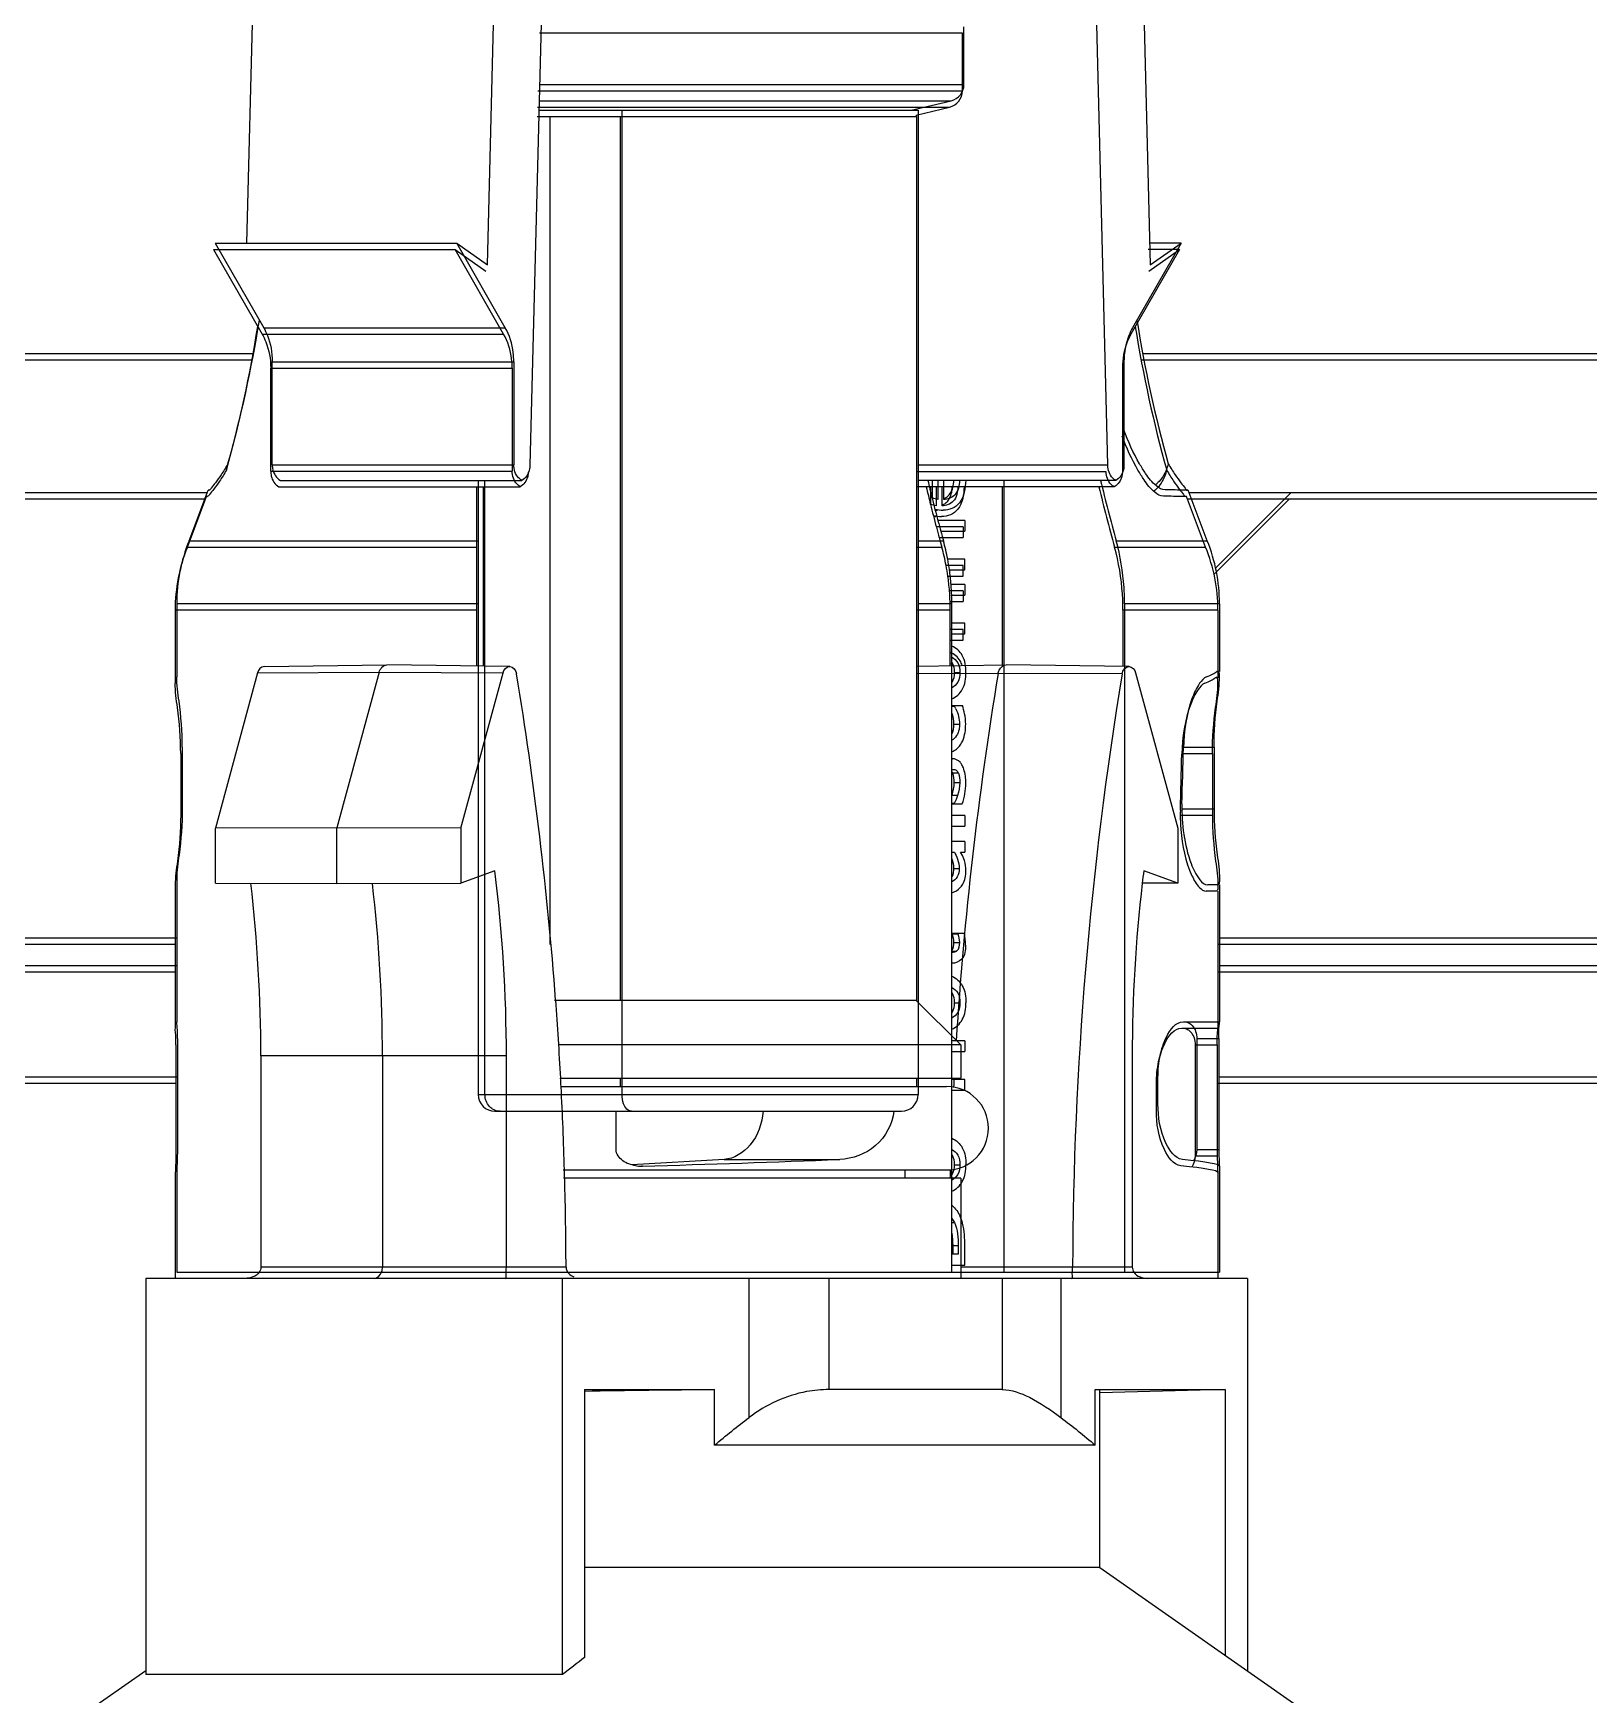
# Model space of a CAD drawing. Header units: millimetres. Extents: x 10297564 to 11610295, y -9287743 to -8409454.
# Drawn here: x 10537453 to 10538014, y -9103235 to -9102636 of the extents above; entities that cross this region are included whole.
import ezdxf

# ---------------------------------------------------------------- set-up
doc = ezdxf.new("R2010")
doc.units = ezdxf.units.MM
doc.header["$LTSCALE"] = 100
doc.layers.add('-0', color=7, linetype='Continuous')

# ---------------------------------------------------------------- blocks, each defined once
blk = doc.blocks.new('인버터 외형도')
at = {"layer": '-0', "linetype": 'Continuous'}
for p, q in [((126294.27, 34207.48), (126291.8, 34109.5)), ((126357.01, 34103.7), (126359.63, 34207.48)), ((126372.49, 34207.48), (126368.5, 34049.4)), ((126524.88, 34049.4), (126520.89, 34207.48)), ((126533.76, 34207.48), (126536.37, 34103.7)), ((126485.51, 34166.33), (126371.06, 34166.33)), ((126485.51, 34150.74), (126485.51, 34166.33)), ((126485.95, 34152.45), (126485.95, 34168.05)), ((126371.1, 34152.45), (126485.95, 34152.45)), ((126370.67, 34150.74), (126485.51, 34150.74)), ((126370.99, 34148.06), (126482.48, 34148.06)), ((126471.65, 34145.47), (126482.48, 34148.06)), ((126370.49, 34143.76), (126473.1, 34143.76)), ((126370.56, 34146.34), (126482.05, 34146.34)), ((126370.93, 34145.47), (126473.53, 34145.47)), ((126373.88, 34143.76), (126373.88, 33919.73)), ((126392.98, 33904.61), (126392.98, 34143.76)), ((126393.33, 34143.76), (126393.33, 33904.61)), ((126393.42, 33879.11), (126393.42, 34145.47)), ((126473.02, 34144.19), (126482.05, 34146.34)), ((126473.02, 34144.19), (126473.02, 34143.76)), ((126473.1, 34143.76), (126473.1, 33904.61)), ((126473.53, 34145.47), (126473.53, 33879.11)), ((126282.91, 34107.78), (126348.27, 34107.78)), ((126282.91, 34107.78), (126296.02, 34084.92)), ((126283.35, 34109.5), (126348.7, 34109.5)), ((126283.35, 34109.5), (126296.45, 34086.63)), ((126348.27, 34107.78), (126356.58, 34101.98)), ((126361.37, 34084.92), (126348.27, 34107.78)), ((126348.7, 34109.5), (126357.01, 34103.7)), ((126361.81, 34086.63), (126348.7, 34109.5)), ((126544.25, 34107.78), (126531.14, 34084.92)), ((126544.68, 34109.5), (126531.58, 34086.63)), ((126544.25, 34107.78), (126535.79, 34107.78)), ((126535.94, 34101.98), (126544.25, 34107.78)), ((126544.68, 34109.5), (126536.22, 34109.5)), ((126536.37, 34103.7), (126544.68, 34109.5)), ((126296.02, 34084.92), (126361.37, 34084.92)), ((126296.45, 34086.63), (126361.81, 34086.63)), ((126293.66, 34079.56), (126082.9, 34079.56)), ((126745.13, 34079.56), (126534.37, 34079.56)), ((126293.22, 34077.84), (126082.46, 34077.84)), ((126298.35, 34075.73), (126363.7, 34075.73)), ((126298.35, 34047.84), (126298.35, 34075.73)), ((126298.78, 34077.44), (126364.13, 34077.44)), ((126298.78, 34049.55), (126298.78, 34077.44)), ((126363.7, 34075.73), (126363.7, 34047.84)), ((126364.13, 34077.44), (126364.13, 34049.55)), ((126528.81, 34075.73), (126528.81, 34047.84)), ((126529.25, 34077.44), (126529.25, 34049.55)), ((126744.69, 34077.84), (126533.93, 34077.84)), ((126298.78, 34049.55), (126364.13, 34049.55)), ((126524.88, 34049.4), (126473.53, 34049.4)), ((126298.35, 34047.84), (126363.7, 34047.84)), ((126300.53, 34043.61), (126365.89, 34043.6)), ((126300.97, 34045.32), (126366.32, 34045.32)), ((126354.06, 34043.6), (126354.06, 33995.08)), ((126354.5, 34045.32), (126354.5, 33879.11)), ((126355.88, 34043.6), (126355.88, 33995.06)), ((126355.89, 33995.06), (126355.89, 34043.6)), ((126356.33, 33879.11), (126356.33, 34045.32)), ((126524.44, 34047.68), (126473.1, 34047.68)), ((126526.63, 34043.61), (126473.1, 34043.61)), ((126527.06, 34045.32), (126473.53, 34045.32)), ((126476.93, 34043.61), (126476.93, 34038.92)), ((126477.36, 34045.32), (126477.36, 34040.64)), ((126478.44, 34043.61), (126478.44, 34038.43)), ((126478.87, 34045.32), (126478.87, 34040.15)), ((126480.03, 34038.43), (126480.03, 34043.61)), ((126480.47, 34040.15), (126480.47, 34045.32)), ((126496.31, 34043.61), (126496.31, 33995.39)), ((126496.74, 34045.32), (126496.74, 33831.08)), ((126280.74, 34040.22), (126094.95, 34040.22)), ((126281.18, 34041.94), (126095.38, 34041.94)), ((126275.83, 34027.26), (126281.02, 34040.95)), ((126276.26, 34028.98), (126281.45, 34042.66)), ((126281.19, 34040.94), (126281.02, 34040.95)), ((126281.2, 34040.94), (126281.19, 34040.94)), ((126281.62, 34042.65), (126281.45, 34042.66)), ((126281.63, 34042.65), (126281.62, 34042.65)), ((126551.33, 34027.26), (126546.14, 34040.95)), ((126732.21, 34040.22), (126546.42, 34040.22)), ((126551.76, 34028.98), (126546.58, 34042.66)), ((126732.65, 34041.94), (126546.85, 34041.94)), ((126553.55, 34019.81), (126573.96, 34040.22)), ((126553.99, 34021.53), (126574.4, 34041.94)), ((126486.16, 34034.43), (126478.99, 34034.43)), ((126486.16, 34034.43), (126486.16, 34031.57)), ((126485.72, 34032.71), (126478.56, 34032.71)), ((126479.72, 34031.57), (126486.16, 34031.57)), ((126485.72, 34032.71), (126485.72, 34029.85)), ((126275.83, 34027.26), (126354.14, 34027.26)), ((126276.26, 34028.98), (126354.5, 34028.98)), ((126473.02, 34027.26), (126479.94, 34027.26)), ((126473.53, 34028.98), (126480.38, 34028.98)), ((126479.28, 34029.85), (126485.72, 34029.85)), ((126526.69, 34027.26), (126551.33, 34027.26)), ((126527.13, 34028.98), (126551.76, 34028.98)), ((126485.72, 34022.26), (126481.09, 34022.26)), ((126486.16, 34023.98), (126481.53, 34023.98)), ((126481.96, 34021.13), (126486.16, 34021.13)), ((126485.72, 34019.41), (126485.72, 34022.26)), ((126486.16, 34021.13), (126486.16, 34023.98)), ((126481.52, 34019.41), (126485.72, 34019.41)), ((126486.16, 34017.12), (126482.44, 34017.12)), ((126486.16, 34017.12), (126486.16, 34014.27)), ((126354.5, 34011.95), (126272.93, 34011.95)), ((126272.93, 34011.95), (126272.93, 33992.14)), ((126482.67, 34011.95), (126473.53, 34011.95)), ((126485.72, 34015.4), (126482.01, 34015.4)), ((126482.13, 34012.55), (126485.72, 34012.55)), ((126482.57, 34014.27), (126486.16, 34014.27)), ((126482.67, 33831.08), (126482.67, 34011.95)), ((126485.72, 34015.4), (126485.72, 34012.55)), ((126555.1, 34011.95), (126529.42, 34011.95)), ((126529.42, 34011.95), (126529.42, 33831.08)), ((126555.1, 34011.95), (126555.1, 33993.64)), ((126354.14, 34010.23), (126272.5, 34010.23)), ((126272.5, 34010.23), (126272.5, 33990.42)), ((126482.23, 34010.23), (126473.02, 34010.23)), ((126482.23, 33995.2), (126482.23, 34010.23)), ((126554.66, 34010.23), (126528.98, 34010.23)), ((126528.98, 34010.23), (126528.98, 33994.99)), ((126554.66, 34010.23), (126554.66, 33991.92)), ((126485.72, 34004.96), (126482.23, 34004.96)), ((126486.16, 34006.68), (126482.67, 34006.68)), ((126482.67, 34003.82), (126486.16, 34003.82)), ((126485.72, 34002.1), (126485.72, 34004.96)), ((126486.16, 34003.82), (126486.16, 34006.68)), ((126482.23, 34002.1), (126485.72, 34002.1)), ((126296.54, 33994.97), (126329.77, 33995.4)), ((126329.77, 33995.4), (126329.81, 33995.4)), ((126363.04, 33994.97), (126329.81, 33995.4)), ((126473.02, 33995.08), (126497.35, 33995.4)), ((126497.35, 33995.4), (126497.39, 33995.4)), ((126530.62, 33994.97), (126497.39, 33995.4)), ((126294.76, 33993.27), (126283.37, 33951.18)), ((126294.76, 33993.27), (126327.69, 33993.42)), ((126327.69, 33993.42), (126316.28, 33951.26)), ((126327.69, 33993.42), (126361.22, 33993.27)), ((126349.83, 33951.18), (126361.22, 33993.27)), ((126495.19, 33993.05), (126473.02, 33992.98)), ((126483.31, 33993.34), (126484.83, 33993.34)), ((126528.73, 33992.95), (126495.19, 33993.05)), ((126532.4, 33993.27), (126543.78, 33951.18)), ((126554.2, 33992.01), (126553.91, 33991.92)), ((126554.63, 33993.73), (126554.34, 33993.64)), ((126482.67, 33984.38), (126485.52, 33984.38)), ((126482.67, 33984.21), (126483.33, 33984.21)), ((126483.33, 33984.38), (126483.33, 33984.21)), ((126483.22, 33979.33), (126484.74, 33979.33)), ((126273.99, 33971.43), (126273.99, 33954.74)), ((126274.42, 33973.15), (126274.42, 33956.46)), ((126544.9, 33971.43), (126553.17, 33971.43)), ((126545.33, 33973.15), (126553.61, 33973.15)), ((126553.17, 33971.43), (126553.17, 33954.74)), ((126553.61, 33973.15), (126553.61, 33956.46)), ((126482.67, 33970), (126482.82, 33970)), ((126484.43, 33966.08), (126482.91, 33966.08)), ((126484.81, 33963.49), (126483.3, 33963.49)), ((126484.23, 33960.08), (126482.71, 33960.08)), ((126483.28, 33957.91), (126482.67, 33957.91)), ((126482.67, 33957.76), (126485.47, 33957.76)), ((126486.16, 33954.61), (126482.67, 33954.61)), ((126483.28, 33957.91), (126483.28, 33957.76)), ((126486.16, 33954.61), (126486.16, 33951.76)), ((126544.54, 33954.74), (126553.17, 33954.74)), ((126544.97, 33956.46), (126553.61, 33956.46)), ((126316.28, 33951.26), (126283.37, 33951.18)), ((126283.37, 33936.33), (126283.37, 33951.18)), ((126349.83, 33951.18), (126316.28, 33951.26)), ((126316.28, 33936.21), (126316.28, 33951.26)), ((126349.83, 33951.18), (126349.83, 33936.33)), ((126482.67, 33951.76), (126486.16, 33951.76)), ((126543.78, 33951.18), (126543.78, 33936.33)), ((126486.16, 33947.57), (126482.67, 33947.57)), ((126482.67, 33944.72), (126483.35, 33944.72)), ((126485, 33944.72), (126486.16, 33944.72)), ((126485.28, 33944.23), (126485, 33944.72)), ((126486.16, 33947.57), (126486.16, 33944.72)), ((126483.14, 33940.33), (126484.65, 33940.33)), ((126272.5, 33935.75), (126272.5, 33897.1)), ((126272.93, 33937.47), (126272.93, 33898.82)), ((126283.37, 33936.33), (126316.28, 33936.21)), ((126316.28, 33936.21), (126349.83, 33936.33)), ((126359.02, 33939.64), (126349.83, 33936.33)), ((126543.78, 33936.33), (126534.25, 33936.29)), ((126543.78, 33936.33), (126534.6, 33939.64)), ((126554.63, 33935.84), (126551.95, 33935.84)), ((126555.1, 33935.84), (126555.1, 33898.82)), ((126554.2, 33934.12), (126551.52, 33934.12)), ((126554.66, 33934.12), (126554.66, 33897.1)), ((126482.81, 33922.75), (126486.06, 33922.75)), ((126482.81, 33922.58), (126482.81, 33922.75)), ((126482.81, 33922.58), (126484.33, 33922.58)), ((126484.33, 33922.75), (126484.33, 33922.58)), ((126103.19, 33919.83), (126272.5, 33919.83)), ((126103.63, 33921.54), (126272.93, 33921.54)), ((126482.67, 33917.9), (126483.97, 33917.9)), ((126483.19, 33920.3), (126484.7, 33920.3)), ((126554.66, 33919.83), (126723.97, 33919.83)), ((126555.1, 33921.54), (126724.4, 33921.54)), ((126103.63, 33914.02), (126272.93, 33914.02)), ((126555.1, 33914.02), (126724.4, 33914.02)), ((126103.19, 33912.3), (126272.5, 33912.3)), ((126554.66, 33912.3), (126723.97, 33912.3)), ((126473.02, 33904.61), (126375.14, 33904.61)), ((126473.02, 33904.61), (126485.06, 33892.57)), ((126483.31, 33903.98), (126484.83, 33903.98)), ((126544.88, 33897.1), (126554.66, 33897.1)), ((126545.32, 33898.82), (126555.1, 33898.82)), ((126272.7, 33892.59), (126272.7, 33862.53)), ((126273.13, 33894.31), (126273.13, 33864.24)), ((126485.06, 33892.57), (126376.14, 33892.57)), ((126486.16, 33893.61), (126482.67, 33893.61)), ((126482.67, 33890.75), (126486.16, 33890.75)), ((126485.06, 33892.57), (126485.06, 33883.54)), ((126486.16, 33893.61), (126486.16, 33890.75)), ((126548.5, 33892.59), (126554.46, 33892.59)), ((126548.5, 33892.59), (126548.5, 33862.53)), ((126548.94, 33894.31), (126554.9, 33894.31)), ((126548.94, 33894.31), (126548.94, 33864.24)), ((126554.46, 33892.59), (126554.46, 33862.53)), ((126554.9, 33894.31), (126554.9, 33864.24)), ((126362.14, 33889.56), (126295.68, 33889.56)), ((126295.68, 33889.56), (126295.68, 33832.37)), ((126328.58, 33889.56), (126328.58, 33832.37)), ((126362.14, 33832.37), (126362.14, 33889.56)), ((126531.48, 33889.56), (126531.48, 33832.37)), ((126102.99, 33882.2), (126272.7, 33882.2)), ((126103.43, 33883.92), (126273.13, 33883.92)), ((126376.75, 33883.54), (126485.06, 33883.54)), ((126392.98, 33881.28), (126392.98, 33883.54)), ((126473.1, 33883.54), (126473.1, 33881.28)), ((126486.16, 33883.16), (126482.67, 33883.16)), ((126486.16, 33880.31), (126486.16, 33883.16)), ((126538.02, 33874.88), (126538.02, 33882.05)), ((126538.45, 33876.59), (126538.45, 33883.77)), ((126554.46, 33882.2), (126724.17, 33882.2)), ((126554.9, 33883.92), (126724.6, 33883.92)), ((126354.5, 33879.11), (126473.53, 33879.11)), ((126376.81, 33881.28), (126481.18, 33881.28)), ((126482.67, 33880.31), (126486.16, 33880.31)), ((126359.01, 33874.59), (126469.02, 33874.59)), ((126391.79, 33864.24), (126391.79, 33874.59)), ((126548.94, 33864.24), (126554.9, 33864.24)), ((126272.93, 33859.74), (126272.93, 33831.08)), ((126272.94, 33859.74), (126272.93, 33859.73)), ((126421.02, 33861.56), (126396.08, 33860.12)), ((126398.99, 33859.73), (126398.7, 33859.73)), ((126398.7, 33859.73), (126398.99, 33859.73)), ((126421.02, 33861.56), (126452.32, 33861.56)), ((126483.31, 33860.13), (126484.83, 33860.13)), ((126548.5, 33862.53), (126554.46, 33862.53)), ((126555.09, 33859.74), (126555.09, 33859.73)), ((126555.1, 33859.74), (126555.1, 33831.08)), ((126272.5, 33858.03), (126272.5, 33858.01)), ((126272.5, 33858.02), (126272.5, 33829.36)), ((126377.48, 33858.71), (126481.18, 33858.71)), ((126485.06, 33856.45), (126377.55, 33856.45)), ((126470.01, 33856.45), (126470.01, 33858.71)), ((126485.06, 33856.45), (126485.06, 33829.36)), ((126554.66, 33858.03), (126554.66, 33858.01)), ((126554.66, 33858.02), (126554.66, 33829.36)), ((126482.67, 33844.45), (126483.37, 33844.45)), ((126482.89, 33838.22), (126484.4, 33838.22)), ((126482.89, 33838.22), (126482.89, 33835.93)), ((126484.4, 33838.22), (126484.4, 33835.93)), ((126486.16, 33832.93), (126486.16, 33838.12)), ((126328.58, 33832.37), (126295.68, 33832.37)), ((126362.14, 33832.37), (126328.58, 33832.37)), ((126378.26, 33832.37), (126362.14, 33832.37)), ((126484.4, 33835.93), (126482.67, 33835.93)), ((126482.67, 33832.93), (126486.16, 33832.93)), ((126515.36, 33832.36), (126485.06, 33832.36)), ((126531.48, 33832.37), (126515.36, 33832.37)), ((126562.63, 33829.36), (126264.53, 33829.36)), ((126264.53, 33829.36), (126264.53, 33722.14)), ((126272.93, 33831.08), (126555.1, 33831.08)), ((126377.32, 33722.14), (126377.32, 33829.36)), ((126427.82, 33791.74), (126427.82, 33829.36)), ((126449.46, 33799.27), (126449.46, 33829.36)), ((126496.29, 33829.36), (126496.29, 33799.27)), ((126512.12, 33829.36), (126512.12, 33791.74)), ((126562.63, 33829.36), (126562.63, 33723.15)), ((126383.3, 33799.27), (126418.47, 33799.27)), ((126383.3, 33799.27), (126383.3, 33726.76)), ((126418.47, 33784.22), (126418.47, 33799.27)), ((126496.29, 33799.27), (126449.46, 33799.27)), ((126521.47, 33799.27), (126556.64, 33799.27)), ((126521.47, 33784.22), (126521.47, 33799.27)), ((126522.68, 33751.12), (126522.68, 33799.07)), ((126556.64, 33799.27), (126522.7, 33798.4)), ((126556.64, 33799.27), (126556.64, 33727.34)), ((126521.47, 33784.22), (126418.47, 33784.22)), ((126522.68, 33751.12), (126383.3, 33751.12)), ((126522.68, 33751.12), (126579.67, 33711.22)), ((126264.53, 33723.15), (126247.49, 33711.22)), ((126377.32, 33722.14), (126264.53, 33722.14))]:
    blk.add_line(p, q, dxfattribs=at)
for centre, radius, start, end in [((126481.43, 34152.45), 4.51, 283.443, 0), ((126481, 34150.74), 4.51, 283.443, 0), ((125942.8, 34145.34), 357.02, 344.477, 350.8693), ((126885.23, 34145.34), 357.02, 189.1307, 195.523), ((125942.36, 34143.63), 357.02, 344.477, 350.8693), ((126884.8, 34143.63), 357.02, 189.1307, 195.523), ((126870.8, 34136.49), 405.83, 193.234, 193.9247), ((126871.23, 34138.21), 405.83, 193.234, 193.9247), ((126913.75, 34135.56), 401.93, 193.2287, 195.6317), ((126914.19, 34137.28), 401.93, 193.2287, 195.6317), ((126532.75, 34050.47), 8.09, 308.1833, 313.7541), ((126867.8, 34137.36), 402.3, 193.9243, 194.8318), ((126532.32, 34048.75), 8.09, 308.1833, 313.7541), ((126867.37, 34135.64), 402.3, 193.9243, 194.8318), ((126478.37, 34043.71), 8.16, 266.1636, 270.0392), ((126478.81, 34045.42), 8.16, 266.1636, 270.0392), ((126864.67, 34136.53), 399.05, 194.8324, 195.2537), ((126864.23, 34134.81), 399.05, 194.8324, 195.2537), ((126862.63, 34135.98), 396.94, 195.2538, 195.6373), ((126317.64, 34010.23), 45.15, 157.8404, 180), ((126318.08, 34011.95), 45.15, 157.8404, 180), ((126862.19, 34134.26), 396.94, 195.2538, 195.6373), ((126421.9, 34011.05), 60.27, 10.7342, 15.6102), ((126422.33, 34012.76), 60.27, 10.7342, 15.6102), ((126509.52, 34010.23), 45.15, 0, 22.1596), ((126509.95, 34011.95), 45.15, 0, 22.1596), ((126419.45, 34010.56), 62.77, 8.1225, 10.7534), ((126419.88, 34012.28), 62.77, 8.1225, 10.7534), ((126418.31, 34012.05), 64.36, 4.5183, 8.121), ((126417.87, 34010.34), 64.36, 4.5183, 8.121), ((126417.2, 34011.96), 65.47, 2.0211, 4.5223), ((126416.76, 34010.24), 65.47, 2.0211, 4.5223), ((126416.54, 34010.23), 65.69, 0.0005, 2.0234), ((126416.97, 34011.95), 65.69, 0.0005, 2.0234), ((125383.72, 33830.66), 994.49, 4.26683, 9.39206), ((127478.34, 33830.47), 996.5, 170.61064, 176.36571), ((127519.98, 33829.52), 1004.63, 170.63763, 179.83751), ((126476.38, 33979.75), 8.26, 26.9694, 32.7308), ((126482.81, 33966.47), 3.53, 89.9858, 92.3642), ((126593.99, 33954.74), 49.51, 178.5068, 184.1068), ((126592.35, 33954.63), 47.86, 184.1093, 184.5622), ((125891.93, 33889.6), 403.75, 359.9939, 6.6425), ((125925.42, 33889.6), 403.16, 359.9939, 6.645), ((125958.67, 33889.61), 403.46, 359.9923, 7.1227), ((126935.23, 33889.6), 403.75, 173.3575, 180.0061), ((126929.97, 33890.13), 398.46, 172.8629, 173.3459), ((125371.53, 33829.59), 1006.74, 3.07241, 4.27606), ((125369.79, 33829.49), 1008.47, 2.94451, 3.07268), ((127490.79, 33829.5), 1008.98, 176.92628, 177.0606), ((126359.01, 33879.11), 4.51, 180, 270), ((125368.05, 33829.41), 1010.22, 1.66331, 2.94423), ((126469.02, 33879.11), 4.51, 270, 0), ((126481.3, 33870), 11.29, 270, 90), ((126398.7, 33869.81), 10.08, 260.4811, 270.0038), ((125367, 33829.37), 1011.27, 1.53552, 1.66356), ((125367.02, 33829.37), 1011.25, 0.17001, 1.53558), ((127493.82, 33829.37), 1012.02, 178.34025, 178.46114), ((126816.36, 33159.88), 713.37, 127.37738, 127.9845)]:
    blk.add_arc(centre, radius, start, end, dxfattribs=at)
for centre, major_axis, ratio, start_param, end_param in [((126413.58, 33981.33), (141.08, 11.82), 0.074469, -0.229432, -0.109815), ((126414.01, 33983.04), (141.08, 11.82), 0.074469, -0.229432, -0.109815), ((126414.01, 32969.07), (105.03, 2245.68), 0.041946, -1.112951, -1.105392), ((126413.58, 32967.36), (105.03, 2245.68), 0.041946, -1.112951, -1.105392), ((126414.01, 33864.23), (141.08, 4.49), 0.028613, -1.678421, -1.296739), ((126413.58, 33862.51), (141.08, -4.49), 0.028613, 0.000911, 0.380599), ((126414.01, 33864.23), (141.08, -4.49), 0.028613, 0.000911, 0.380599), ((126413.58, 33797.79), (109.11, 1.27), 0.01297, 1.52577, 1.852745)]:
    blk.add_ellipse(centre, major_axis=major_axis, ratio=ratio, start_param=start_param, end_param=end_param, dxfattribs=at)
for points, knots in [([(126296.02, 34084.92), (126296.4, 34084.25), (126297.77, 34081.38), (126298.35, 34078.14), (126298.35, 34075.73)], [0, 0, 0, 0, 0.240977, 1, 1, 1, 1]), ([(126296.45, 34086.63), (126296.83, 34085.97), (126298.21, 34083.09), (126298.78, 34079.86), (126298.78, 34077.44)], [0, 0, 0, 0, 0.240977, 1, 1, 1, 1]), ([(126363.7, 34075.73), (126363.7, 34076.55), (126363.51, 34079.72), (126362.54, 34082.87), (126361.37, 34084.92)], [0, 0, 0, 0, 0.258385, 1, 1, 1, 1]), ([(126364.13, 34077.44), (126364.13, 34078.27), (126363.94, 34081.44), (126362.98, 34084.59), (126361.81, 34086.63)], [0, 0, 0, 0, 0.258385, 1, 1, 1, 1]), ([(126531.14, 34084.92), (126530.76, 34084.25), (126529.38, 34081.38), (126528.81, 34078.14), (126528.81, 34075.73)], [0, 0, 0, 0, 0.240977, 1, 1, 1, 1]), ([(126531.58, 34086.63), (126531.19, 34085.97), (126529.82, 34083.09), (126529.25, 34079.86), (126529.25, 34077.44)], [0, 0, 0, 0, 0.240977, 1, 1, 1, 1]), ([(126534.67, 34045.48), (126534.1, 34046.33), (126531.77, 34050.08), (126529.91, 34054.11), (126528.76, 34057.28)], [0, 0, 0, 0, 0.233923, 1, 1, 1, 1]), ([(126535.11, 34047.19), (126534.54, 34048.05), (126532.21, 34051.8), (126530.35, 34055.83), (126529.19, 34059)], [0, 0, 0, 0, 0.233923, 1, 1, 1, 1]), ([(126286.36, 34048.08), (126285.77, 34047.07), (126284.66, 34045.35), (126283.14, 34043.1), (126282, 34041.86), (126281.47, 34040.98), (126281.2, 34040.94)], [0, 0, 0, 0, 0.397888, 0.698366, 0.904767, 1, 1, 1, 1]), ([(126286.79, 34049.8), (126286.2, 34048.78), (126285.09, 34047.07), (126283.57, 34044.81), (126282.44, 34043.58), (126281.91, 34042.69), (126281.63, 34042.65)], [0, 0, 0, 0, 0.397888, 0.698366, 0.904767, 1, 1, 1, 1]), ([(126298.78, 34049.55), (126298.78, 34049.1), (126298.95, 34047.49), (126299.92, 34045.85), (126300.97, 34045.32)], [0, 0, 0, 0, 0.278211, 1, 1, 1, 1]), ([(126366.32, 34045.32), (126365.99, 34045.49), (126364.67, 34046.5), (126364.13, 34048.29), (126364.13, 34049.55)], [0, 0, 0, 0, 0.225879, 1, 1, 1, 1]), ([(126368.5, 34049.4), (126368.49, 34048.96), (126368.3, 34047.41), (126367.34, 34045.83), (126366.32, 34045.32)], [0, 0, 0, 0, 0.277928, 1, 1, 1, 1]), ([(126527.06, 34045.32), (126526.74, 34045.48), (126525.46, 34046.47), (126524.91, 34048.17), (126524.88, 34049.4)], [0, 0, 0, 0, 0.226072, 1, 1, 1, 1]), ([(126529.25, 34049.55), (126529.25, 34049.1), (126529.08, 34047.49), (126528.11, 34045.85), (126527.06, 34045.32)], [0, 0, 0, 0, 0.278211, 1, 1, 1, 1]), ([(126540.8, 34048.08), (126540.67, 34047.57), (126540.06, 34045.68), (126538.97, 34043.91), (126537.91, 34042.9)], [0, 0, 0, 0, 0.264821, 1, 1, 1, 1]), ([(126541.23, 34049.8), (126541.1, 34049.29), (126540.49, 34047.39), (126539.4, 34045.63), (126538.35, 34044.62)], [0, 0, 0, 0, 0.264821, 1, 1, 1, 1]), ([(126540.8, 34048.08), (126541.39, 34047.07), (126542.5, 34045.35), (126544.02, 34043.1), (126545.15, 34041.86), (126545.69, 34040.98), (126545.96, 34040.94)], [0, 0, 0, 0, 0.397888, 0.698366, 0.904767, 1, 1, 1, 1]), ([(126541.23, 34049.8), (126541.83, 34048.78), (126542.94, 34047.07), (126544.46, 34044.81), (126545.59, 34043.58), (126546.12, 34042.69), (126546.4, 34042.65)], [0, 0, 0, 0, 0.397888, 0.698366, 0.904767, 1, 1, 1, 1]), ([(126298.35, 34047.84), (126298.35, 34047.38), (126298.51, 34045.77), (126299.48, 34044.13), (126300.53, 34043.6)], [0, 0, 0, 0, 0.278211, 1, 1, 1, 1]), ([(126365.89, 34043.61), (126365.56, 34043.77), (126364.23, 34044.79), (126363.7, 34046.57), (126363.7, 34047.84)], [0, 0, 0, 0, 0.225879, 1, 1, 1, 1]), ([(126368.07, 34047.68), (126368.06, 34047.24), (126367.86, 34045.69), (126366.91, 34044.12), (126365.89, 34043.61)], [0, 0, 0, 0, 0.277928, 1, 1, 1, 1]), ([(126485.97, 34043.6), (126485.93, 34041.51), (126485.47, 34038.26), (126482.4, 34035.79), (126480.69, 34035.54), (126479.89, 34035.54)], [0, 0, 0, 0, 0.557075, 0.785655, 1, 1, 1, 1]), ([(126484.3, 34043.6), (126484.25, 34042.23), (126483.77, 34039.45), (126481.11, 34038.43), (126480.03, 34038.43)], [0, 0, 0, 0, 0.560614, 1, 1, 1, 1]), ([(126486.41, 34045.32), (126486.36, 34043.23), (126485.9, 34039.98), (126482.83, 34037.51), (126481.13, 34037.26), (126480.32, 34037.26)], [0, 0, 0, 0, 0.557075, 0.785655, 1, 1, 1, 1]), ([(126484.73, 34045.32), (126484.68, 34043.94), (126484.21, 34041.17), (126481.55, 34040.15), (126480.47, 34040.15)], [0, 0, 0, 0, 0.560614, 1, 1, 1, 1]), ([(126480.95, 34039.15), (126481.25, 34039.37), (126482.41, 34040.57), (126482.74, 34042.33), (126482.78, 34043.6)], [0, 0, 0, 0, 0.222894, 1, 1, 1, 1]), ([(126481.39, 34040.87), (126481.68, 34041.09), (126482.85, 34042.28), (126483.17, 34044.05), (126483.22, 34045.32)], [0, 0, 0, 0, 0.222894, 1, 1, 1, 1]), ([(126526.63, 34043.6), (126526.3, 34043.76), (126525.02, 34044.75), (126524.47, 34046.46), (126524.44, 34047.68)], [0, 0, 0, 0, 0.226072, 1, 1, 1, 1]), ([(126528.81, 34047.84), (126528.81, 34047.38), (126528.65, 34045.77), (126527.68, 34044.13), (126526.63, 34043.6)], [0, 0, 0, 0, 0.278211, 1, 1, 1, 1]), ([(126539.95, 34041.03), (126539.09, 34041.03), (126536.93, 34042.41), (126535.5, 34044.24), (126534.67, 34045.48)], [0, 0, 0, 0, 0.366178, 1, 1, 1, 1]), ([(126540.38, 34042.74), (126539.52, 34042.75), (126537.36, 34044.13), (126535.93, 34045.96), (126535.11, 34047.19)], [0, 0, 0, 0, 0.366178, 1, 1, 1, 1]), ([(126281.02, 34040.95), (126281.02, 34040.96), (126281.08, 34040.94), (126281.11, 34040.96), (126281.13, 34040.96)], [0, 0, 0, 0, 0.259295, 1, 1, 1, 1]), ([(126281.45, 34042.66), (126281.46, 34042.67), (126281.51, 34042.66), (126281.54, 34042.67), (126281.57, 34042.67)], [0, 0, 0, 0, 0.259295, 1, 1, 1, 1]), ([(126546.03, 34040.96), (126545.81, 34040.97), (126543.78, 34041), (126541.76, 34041.01), (126539.95, 34041.03)], [0, 0, 0, 0, 0.107927, 1, 1, 1, 1]), ([(126546.46, 34042.67), (126546.24, 34042.68), (126544.22, 34042.72), (126542.19, 34042.73), (126540.38, 34042.74)], [0, 0, 0, 0, 0.107927, 1, 1, 1, 1]), ([(126546.14, 34040.95), (126546.14, 34040.96), (126546.08, 34040.94), (126546.05, 34040.96), (126546.03, 34040.96)], [0, 0, 0, 0, 0.259295, 1, 1, 1, 1]), ([(126546.57, 34042.66), (126546.57, 34042.67), (126546.52, 34042.66), (126546.49, 34042.67), (126546.46, 34042.67)], [0, 0, 0, 0, 0.259295, 1, 1, 1, 1]), ([(126528.98, 34010.23), (126528.98, 34011.69), (126528.79, 34017.42), (126527.85, 34023.14), (126526.69, 34027.26)], [0, 0, 0, 0, 0.253654, 1, 1, 1, 1]), ([(126529.42, 34011.95), (126529.42, 34013.41), (126529.23, 34019.14), (126528.28, 34024.86), (126527.13, 34028.98)], [0, 0, 0, 0, 0.253654, 1, 1, 1, 1]), ([(126485.48, 33995.24), (126485.33, 33995.68), (126484.67, 33997.17), (126483.33, 33998.35), (126482.23, 33998.77)], [0, 0, 0, 0, 0.28173, 1, 1, 1, 1]), ([(126486.48, 33993.34), (126486.48, 33994.91), (126486.11, 33997.87), (126483.85, 34000.03), (126482.67, 34000.48)], [0, 0, 0, 0, 0.55283, 1, 1, 1, 1]), ([(126482.67, 33997.49), (126483.34, 33997.17), (126484.61, 33995.94), (126484.83, 33994.23), (126484.83, 33993.34)], [0, 0, 0, 0, 0.450968, 1, 1, 1, 1]), ([(126495.19, 33993.05), (126495.24, 33993.36), (126495.53, 33994.42), (126496.56, 33995.39), (126497.35, 33995.4)], [0, 0, 0, 0, 0.291438, 1, 1, 1, 1]), ([(126273.99, 33971.43), (126273.99, 33975.59), (126273.48, 33981.93), (126272.5, 33988.23), (126272.5, 33990.42)], [0, 0, 0, 0, 0.655031, 1, 1, 1, 1]), ([(126274.42, 33973.15), (126274.42, 33977.31), (126273.92, 33983.65), (126272.93, 33989.95), (126272.93, 33992.14)], [0, 0, 0, 0, 0.655031, 1, 1, 1, 1]), ([(126482.67, 33986.19), (126483.85, 33986.65), (126486.1, 33988.81), (126486.48, 33991.77), (126486.48, 33993.34)], [0, 0, 0, 0, 0.447583, 1, 1, 1, 1]), ([(126484.83, 33993.34), (126484.83, 33992.45), (126484.6, 33990.74), (126483.34, 33989.5), (126482.67, 33989.19)], [0, 0, 0, 0, 0.548555, 1, 1, 1, 1]), ([(126551.16, 33990.44), (126550.37, 33990.12), (126548.78, 33988.21), (126545.93, 33982), (126545.01, 33975.82), (126544.9, 33971.25)], [0, 0, 0, 0, 0.124184, 0.337641, 1, 1, 1, 1]), ([(126551.6, 33992.16), (126550.81, 33991.83), (126549.22, 33989.93), (126546.36, 33983.71), (126545.45, 33977.53), (126545.33, 33972.97)], [0, 0, 0, 0, 0.124184, 0.337641, 1, 1, 1, 1]), ([(126553.17, 33971.43), (126553.17, 33975.59), (126553.68, 33981.93), (126554.66, 33988.23), (126554.66, 33990.42)], [0, 0, 0, 0, 0.655031, 1, 1, 1, 1]), ([(126553.61, 33973.15), (126553.61, 33977.31), (126554.11, 33983.65), (126555.1, 33989.95), (126555.1, 33992.14)], [0, 0, 0, 0, 0.655031, 1, 1, 1, 1]), ([(126554.66, 33990.42), (126554.66, 33990.65), (126554.65, 33991.15), (126554.54, 33992.05), (126554.2, 33992.05)], [0, 0, 0, 0, 0.405084, 1, 1, 1, 1]), ([(126555.1, 33992.14), (126555.1, 33992.37), (126555.08, 33992.86), (126554.97, 33993.77), (126554.63, 33993.77)], [0, 0, 0, 0, 0.405084, 1, 1, 1, 1]), ([(126484.74, 33979.33), (126484.74, 33978.86), (126484.64, 33977.23), (126483.7, 33975.57), (126482.67, 33974.99)], [0, 0, 0, 0, 0.283736, 1, 1, 1, 1]), ([(126484.95, 33973.67), (126485.22, 33974.05), (126486.17, 33975.81), (126486.41, 33977.86), (126486.41, 33979.38)], [0, 0, 0, 0, 0.232463, 1, 1, 1, 1]), ([(126482.81, 33967.07), (126482.86, 33967.08), (126482.95, 33967.09), (126483.04, 33967.09), (126483.08, 33967.09)], [0, 0, 0, 0, 0.502339, 1, 1, 1, 1]), ([(126485.4, 33968.3), (126485.25, 33968.56), (126484.66, 33969.43), (126483.57, 33970), (126482.82, 33970)], [0, 0, 0, 0, 0.282778, 1, 1, 1, 1]), ([(126483.08, 33967.09), (126483.35, 33967.09), (126484, 33966.97), (126484.29, 33966.38), (126484.43, 33966.08)], [0, 0, 0, 0, 0.453145, 1, 1, 1, 1]), ([(126486.43, 33963.38), (126486.43, 33964.67), (126486.3, 33966.4), (126485.59, 33967.95), (126485.4, 33968.3)], [0, 0, 0, 0, 0.763967, 1, 1, 1, 1]), ([(126482.91, 33966.08), (126482.88, 33966.16), (126482.81, 33966.31), (126482.73, 33966.46), (126482.68, 33966.53)], [0, 0, 0, 0, 0.506582, 1, 1, 1, 1]), ([(126273.99, 33954.74), (126273.99, 33950.58), (126273.48, 33944.24), (126272.5, 33937.94), (126272.5, 33935.75)], [0, 0, 0, 0, 0.654978, 1, 1, 1, 1]), ([(126274.42, 33956.46), (126274.42, 33952.3), (126273.92, 33945.96), (126272.93, 33939.66), (126272.93, 33937.47)], [0, 0, 0, 0, 0.654978, 1, 1, 1, 1]), ([(126544.94, 33957.75), (126544.79, 33952.31), (126545.78, 33944.9), (126548.99, 33937.84), (126551.1, 33935.84), (126551.95, 33935.84)], [0, 0, 0, 0, 0.68377, 0.892179, 1, 1, 1, 1]), ([(126553.17, 33954.74), (126553.17, 33950.58), (126553.68, 33944.24), (126554.66, 33937.94), (126554.66, 33935.75)], [0, 0, 0, 0, 0.654978, 1, 1, 1, 1]), ([(126553.61, 33956.46), (126553.61, 33952.3), (126554.11, 33945.96), (126555.1, 33939.66), (126555.1, 33937.47)], [0, 0, 0, 0, 0.654978, 1, 1, 1, 1]), ([(126544.64, 33950.82), (126544.98, 33946.55), (126546.14, 33940.9), (126549.09, 33935.49), (126550.82, 33934.12), (126551.52, 33934.12)], [0, 0, 0, 0, 0.686032, 0.888184, 1, 1, 1, 1]), ([(126484.65, 33940.33), (126484.65, 33939.53), (126484.46, 33938), (126483.27, 33936.97), (126482.67, 33936.71)], [0, 0, 0, 0, 0.551697, 1, 1, 1, 1]), ([(126484.95, 33935.11), (126485.2, 33935.38), (126486.16, 33936.71), (126486.48, 33938.41), (126486.48, 33939.67)], [0, 0, 0, 0, 0.227572, 1, 1, 1, 1]), ([(126554.66, 33935.75), (126554.66, 33935.52), (126554.65, 33935.02), (126554.54, 33934.12), (126554.2, 33934.12)], [0, 0, 0, 0, 0.405009, 1, 1, 1, 1]), ([(126555.1, 33937.47), (126555.1, 33937.23), (126555.08, 33936.74), (126554.97, 33935.84), (126554.63, 33935.84)], [0, 0, 0, 0, 0.405009, 1, 1, 1, 1]), ([(126486.38, 33919.58), (126486.38, 33918.27), (126486.13, 33915.58), (126483.59, 33914.64), (126482.6, 33914.64)], [0, 0, 0, 0, 0.569383, 1, 1, 1, 1]), ([(126482.67, 33911.12), (126483.85, 33910.67), (126486.11, 33908.51), (126486.48, 33905.55), (126486.48, 33903.98)], [0, 0, 0, 0, 0.44717, 1, 1, 1, 1]), ([(126482.67, 33908.12), (126483.34, 33907.81), (126484.61, 33906.58), (126484.83, 33904.87), (126484.83, 33903.98)], [0, 0, 0, 0, 0.450968, 1, 1, 1, 1]), ([(126482.67, 33896.83), (126483.85, 33897.29), (126486.1, 33899.45), (126486.48, 33902.41), (126486.48, 33903.98)], [0, 0, 0, 0, 0.447583, 1, 1, 1, 1]), ([(126484.83, 33903.98), (126484.83, 33903.08), (126484.6, 33901.38), (126483.34, 33900.14), (126482.67, 33899.82)], [0, 0, 0, 0, 0.548555, 1, 1, 1, 1]), ([(126272.7, 33892.59), (126272.7, 33893.28), (126272.63, 33894.4), (126272.67, 33895.95), (126272.43, 33896.55), (126272.58, 33897.1), (126272.5, 33897.1)], [0, 0, 0, 0, 0.461539, 0.771443, 0.943831, 1, 1, 1, 1]), ([(126273.13, 33894.31), (126273.13, 33895), (126273.07, 33896.12), (126273.11, 33897.67), (126272.87, 33898.27), (126273.02, 33898.82), (126272.93, 33898.82)], [0, 0, 0, 0, 0.461539, 0.771443, 0.943831, 1, 1, 1, 1]), ([(126538.02, 33882.05), (126538.02, 33884.06), (126538.42, 33887.88), (126540.02, 33893.16), (126542.82, 33897.1), (126544.88, 33897.1)], [0, 0, 0, 0, 0.346497, 0.644803, 1, 1, 1, 1]), ([(126538.45, 33883.77), (126538.45, 33885.78), (126538.86, 33889.6), (126540.46, 33894.88), (126543.26, 33898.82), (126545.32, 33898.82)], [0, 0, 0, 0, 0.346497, 0.644803, 1, 1, 1, 1]), ([(126546.44, 33896.75), (126546.76, 33896.58), (126548, 33895.54), (126548.5, 33893.82), (126548.5, 33892.59)], [0, 0, 0, 0, 0.226903, 1, 1, 1, 1]), ([(126546.88, 33898.47), (126547.19, 33898.3), (126548.44, 33897.26), (126548.94, 33895.54), (126548.94, 33894.31)], [0, 0, 0, 0, 0.226903, 1, 1, 1, 1]), ([(126554.46, 33892.59), (126554.46, 33893.28), (126554.52, 33894.4), (126554.49, 33895.95), (126554.73, 33896.55), (126554.58, 33897.1), (126554.66, 33897.1)], [0, 0, 0, 0, 0.461539, 0.771443, 0.943831, 1, 1, 1, 1]), ([(126554.9, 33894.31), (126554.9, 33895), (126554.96, 33896.12), (126554.92, 33897.67), (126555.16, 33898.27), (126555.01, 33898.82), (126555.1, 33898.82)], [0, 0, 0, 0, 0.461539, 0.771443, 0.943831, 1, 1, 1, 1]), ([(126394.18, 33875.91), (126394.06, 33876.13), (126393.59, 33877.13), (126393.42, 33878.26), (126393.42, 33879.11)], [0, 0, 0, 0, 0.227425, 1, 1, 1, 1]), ([(126396.01, 33874.59), (126395.84, 33874.59), (126395.06, 33874.73), (126394.48, 33875.39), (126394.18, 33875.91)], [0, 0, 0, 0, 0.218453, 1, 1, 1, 1]), ([(126431.62, 33874.58), (126431.3, 33871.34), (126429.39, 33865.33), (126423.71, 33861.71), (126421.02, 33861.56)], [0, 0, 0, 0, 0.54749, 1, 1, 1, 1]), ([(126467.01, 33874.64), (126466.55, 33871.14), (126462.97, 33864.26), (126455.78, 33861.7), (126452.32, 33861.56)], [0, 0, 0, 0, 0.505338, 1, 1, 1, 1]), ([(126544.62, 33859.84), (126542.55, 33860.06), (126538.73, 33865.83), (126538.02, 33871.25), (126538.02, 33874.88)], [0, 0, 0, 0, 0.363854, 1, 1, 1, 1]), ([(126545.05, 33861.56), (126542.99, 33861.77), (126539.16, 33867.55), (126538.45, 33872.97), (126538.45, 33876.59)], [0, 0, 0, 0, 0.363854, 1, 1, 1, 1]), ([(126273.13, 33864.24), (126273.13, 33863.1), (126272.98, 33861.61), (126273.04, 33860.07), (126272.93, 33859.73)], [0, 0, 0, 0, 0.762308, 1, 1, 1, 1]), ([(126397.03, 33859.87), (126395.83, 33860.07), (126393.51, 33860.8), (126391.79, 33863.06), (126391.79, 33864.24)], [0, 0, 0, 0, 0.50589, 1, 1, 1, 1]), ([(126482.67, 33867.27), (126483.85, 33866.82), (126486.11, 33864.66), (126486.48, 33861.7), (126486.48, 33860.13)], [0, 0, 0, 0, 0.44717, 1, 1, 1, 1]), ([(126482.67, 33864.28), (126483.34, 33863.96), (126484.61, 33862.73), (126484.83, 33861.02), (126484.83, 33860.13)], [0, 0, 0, 0, 0.450968, 1, 1, 1, 1]), ([(126554.9, 33864.24), (126554.9, 33863.1), (126555.05, 33861.61), (126554.99, 33860.07), (126555.1, 33859.73)], [0, 0, 0, 0, 0.762308, 1, 1, 1, 1]), ([(126272.7, 33862.53), (126272.7, 33861.38), (126272.54, 33859.89), (126272.6, 33858.36), (126272.5, 33858.01)], [0, 0, 0, 0, 0.762308, 1, 1, 1, 1]), ([(126482.67, 33852.98), (126483.85, 33853.44), (126486.1, 33855.61), (126486.48, 33858.56), (126486.48, 33860.13)], [0, 0, 0, 0, 0.447583, 1, 1, 1, 1]), ([(126484.83, 33860.13), (126484.83, 33859.24), (126484.6, 33857.53), (126483.34, 33856.29), (126482.67, 33855.98)], [0, 0, 0, 0, 0.548555, 1, 1, 1, 1]), ([(126554.46, 33862.53), (126554.46, 33861.38), (126554.62, 33859.89), (126554.56, 33858.36), (126554.66, 33858.01)], [0, 0, 0, 0, 0.762308, 1, 1, 1, 1]), ([(126486.16, 33838.12), (126486.16, 33840.18), (126486.1, 33842.95), (126485.19, 33845.52), (126484.94, 33846.12)], [0, 0, 0, 0, 0.759337, 1, 1, 1, 1]), ([(126295.68, 33832.37), (126295.68, 33831.9), (126294.99, 33830.04), (126292.82, 33829.36), (126291.45, 33829.36)], [0, 0, 0, 0, 0.255203, 1, 1, 1, 1]), ([(126326.35, 33829.36), (126327.27, 33829.36), (126328.45, 33830.7), (126328.58, 33831.99), (126328.58, 33832.37)], [0, 0, 0, 0, 0.70473, 1, 1, 1, 1]), ([(126361.93, 33829.36), (126362.17, 33829.36), (126361.88, 33830.96), (126362.14, 33831.6), (126362.14, 33832.37)], [0, 0, 0, 0, 0.2388, 1, 1, 1, 1]), ([(126515.15, 33829.36), (126515.39, 33829.36), (126515.1, 33830.96), (126515.36, 33831.6), (126515.36, 33832.37)], [0, 0, 0, 0, 0.238781, 1, 1, 1, 1]), ([(126531.48, 33832.37), (126531.48, 33831.9), (126532.17, 33830.04), (126534.34, 33829.36), (126535.71, 33829.36)], [0, 0, 0, 0, 0.255203, 1, 1, 1, 1]), ([(126449.46, 33799.27), (126447.42, 33799.27), (126439.7, 33798.59), (126432.36, 33795.15), (126427.82, 33791.74)], [0, 0, 0, 0, 0.264807, 1, 1, 1, 1]), ([(126496.29, 33799.27), (126498.84, 33799.27), (126504.61, 33797.09), (126509.43, 33793.76), (126512.12, 33791.74)], [0, 0, 0, 0, 0.431555, 1, 1, 1, 1])]:
    blk.add_open_spline(points, degree=3, knots=knots, dxfattribs=at)
for points in [[(126478.44, 34038.43), (126477.93, 34038.49), (126477.42, 34038.63), (126476.98, 34038.88)], [(126478.87, 34040.15), (126478.37, 34040.21), (126477.86, 34040.35), (126477.42, 34040.6)], [(126480.04, 34038.67), (126480.36, 34038.79), (126480.68, 34038.95), (126480.95, 34039.15)], [(126480.47, 34040.39), (126480.8, 34040.5), (126481.11, 34040.67), (126481.39, 34040.87)], [(126477.75, 34035.86), (126478.43, 34035.64), (126479.17, 34035.54), (126479.89, 34035.54)], [(126478.18, 34037.57), (126478.87, 34037.35), (126479.6, 34037.26), (126480.32, 34037.26)], [(126296.54, 33994.97), (126295.72, 33994.96), (126294.97, 33994.06), (126294.76, 33993.27)], [(126327.69, 33993.42), (126327.94, 33994.34), (126328.81, 33995.39), (126329.77, 33995.4)], [(126361.22, 33993.27), (126361.43, 33994.07), (126362.21, 33994.98), (126363.04, 33994.97)], [(126363.04, 33994.97), (126363.95, 33994.95), (126364.74, 33993.85), (126364.89, 33992.95)], [(126482.24, 33995.77), (126482.54, 33995.62), (126482.83, 33995.44), (126483.08, 33995.21)], [(126482.68, 33996.1), (126483.15, 33995.28), (126483.31, 33994.28), (126483.31, 33993.34)], [(126528.73, 33992.95), (126528.88, 33993.86), (126529.7, 33994.98), (126530.62, 33994.97)], [(126530.62, 33994.97), (126531.44, 33994.96), (126532.19, 33994.06), (126532.4, 33993.27)], [(126483.31, 33993.34), (126483.31, 33992.4), (126483.15, 33991.4), (126482.68, 33990.59)], [(126483.22, 33979.33), (126483.22, 33980.37), (126483.04, 33981.43), (126482.69, 33982.41)], [(126483.74, 33983.49), (126484.39, 33982.22), (126484.74, 33980.75), (126484.74, 33979.33)], [(126486.12, 33982.16), (126486, 33982.92), (126485.76, 33983.65), (126485.52, 33984.38)], [(126486.41, 33979.38), (126486.41, 33980.31), (126486.31, 33981.25), (126486.12, 33982.16)], [(126482.68, 33976.63), (126483.08, 33977.46), (126483.22, 33978.41), (126483.22, 33979.33)], [(126482.67, 33971.89), (126483.57, 33972.23), (126484.4, 33972.88), (126484.95, 33973.67)], [(126482.71, 33960.08), (126483.07, 33961.17), (126483.3, 33962.33), (126483.3, 33963.49)], [(126483.3, 33963.49), (126483.3, 33964.36), (126483.29, 33965.29), (126482.91, 33966.08)], [(126484.81, 33963.49), (126484.81, 33962.33), (126484.59, 33961.17), (126484.23, 33960.08)], [(126484.43, 33966.08), (126484.81, 33965.29), (126484.81, 33964.36), (126484.81, 33963.49)], [(126485.47, 33957.76), (126486.11, 33959.55), (126486.43, 33961.48), (126486.43, 33963.38)], [(126484.23, 33960.08), (126483.98, 33959.33), (126483.66, 33958.6), (126483.28, 33957.91)], [(126483.35, 33944.72), (126483.71, 33944.12), (126484, 33943.49), (126484.22, 33942.83)], [(126482.67, 33942.92), (126482.96, 33942.09), (126483.14, 33941.21), (126483.14, 33940.33)], [(126483.14, 33940.33), (126483.14, 33939.57), (126483.03, 33938.77), (126482.68, 33938.09)], [(126484.22, 33942.83), (126484.49, 33942.03), (126484.65, 33941.17), (126484.65, 33940.33)], [(126486.07, 33942.43), (126485.88, 33943.06), (126485.59, 33943.65), (126485.28, 33944.23)], [(126486.48, 33939.67), (126486.48, 33940.6), (126486.36, 33941.55), (126486.07, 33942.43)], [(126482.67, 33933.7), (126483.52, 33933.97), (126484.35, 33934.46), (126484.95, 33935.11)], [(126483.19, 33920.3), (126483.19, 33921.07), (126483.03, 33921.84), (126482.81, 33922.58)], [(126484.33, 33922.58), (126484.55, 33921.84), (126484.7, 33921.07), (126484.7, 33920.3)], [(126486.38, 33919.58), (126486.38, 33920.64), (126486.25, 33921.7), (126486.06, 33922.75)], [(126482.67, 33918.09), (126483.16, 33918.66), (126483.19, 33919.54), (126483.19, 33920.3)], [(126483.97, 33917.9), (126483.61, 33917.63), (126483.12, 33917.53), (126482.67, 33917.51)], [(126484.7, 33920.3), (126484.7, 33919.46), (126484.66, 33918.38), (126483.97, 33917.9)], [(126482.68, 33906.74), (126483.15, 33905.92), (126483.31, 33904.92), (126483.31, 33903.98)], [(126483.31, 33903.98), (126483.31, 33903.04), (126483.15, 33902.04), (126482.68, 33901.23)], [(126545.15, 33897.1), (126545.6, 33897.1), (126546.05, 33896.97), (126546.44, 33896.75)], [(126545.58, 33898.82), (126546.03, 33898.82), (126546.49, 33898.69), (126546.88, 33898.47)], [(126357.53, 33875.91), (126356.76, 33876.75), (126356.33, 33877.97), (126356.33, 33879.11)], [(126358.38, 33875.2), (126358.07, 33875.4), (126357.78, 33875.64), (126357.53, 33875.91)], [(126360.44, 33874.59), (126359.73, 33874.59), (126358.98, 33874.81), (126358.38, 33875.2)], [(126548.94, 33864.24), (126548.94, 33863.18), (126548.65, 33862.05), (126548.04, 33861.17)], [(126482.68, 33862.89), (126483.15, 33862.07), (126483.31, 33861.07), (126483.31, 33860.13)], [(126483.31, 33860.13), (126483.31, 33859.19), (126483.15, 33858.19), (126482.68, 33857.38)], [(126548.5, 33862.53), (126548.5, 33861.46), (126548.21, 33860.33), (126547.61, 33859.46)], [(126482.69, 33849.14), (126483.66, 33848.34), (126484.42, 33847.26), (126484.94, 33846.12)], [(126482.69, 33845.59), (126482.96, 33845.24), (126483.18, 33844.85), (126483.37, 33844.45)], [(126482.68, 33841.62), (126482.85, 33840.49), (126482.89, 33839.35), (126482.89, 33838.22)], [(126483.37, 33844.45), (126484.29, 33842.56), (126484.4, 33840.32), (126484.4, 33838.22)], [(126378.26, 33832.37), (126378.26, 33831.75), (126378.57, 33831.12), (126379, 33830.67)], [(126379, 33830.67), (126379.39, 33830.27), (126379.9, 33829.96), (126380.42, 33829.75)], [(126418.47, 33784.22), (126421.52, 33786.82), (126424.63, 33789.34), (126427.82, 33791.74)], [(126512.12, 33791.74), (126515.32, 33789.34), (126518.43, 33786.82), (126521.47, 33784.22)]]:
    blk.add_open_spline(points, degree=3, dxfattribs=at)

msp = doc.modelspace()

# ---------------------------------------------------------------- block references
at = {"xscale": 1.333333333333333, "yscale": 1.333333333333333, "zscale": 1.333333333333333}
msp.add_blockref('인버터 외형도', (10369140.57, -9148190.99), dxfattribs=at)

doc.saveas('drawing.dxf')
